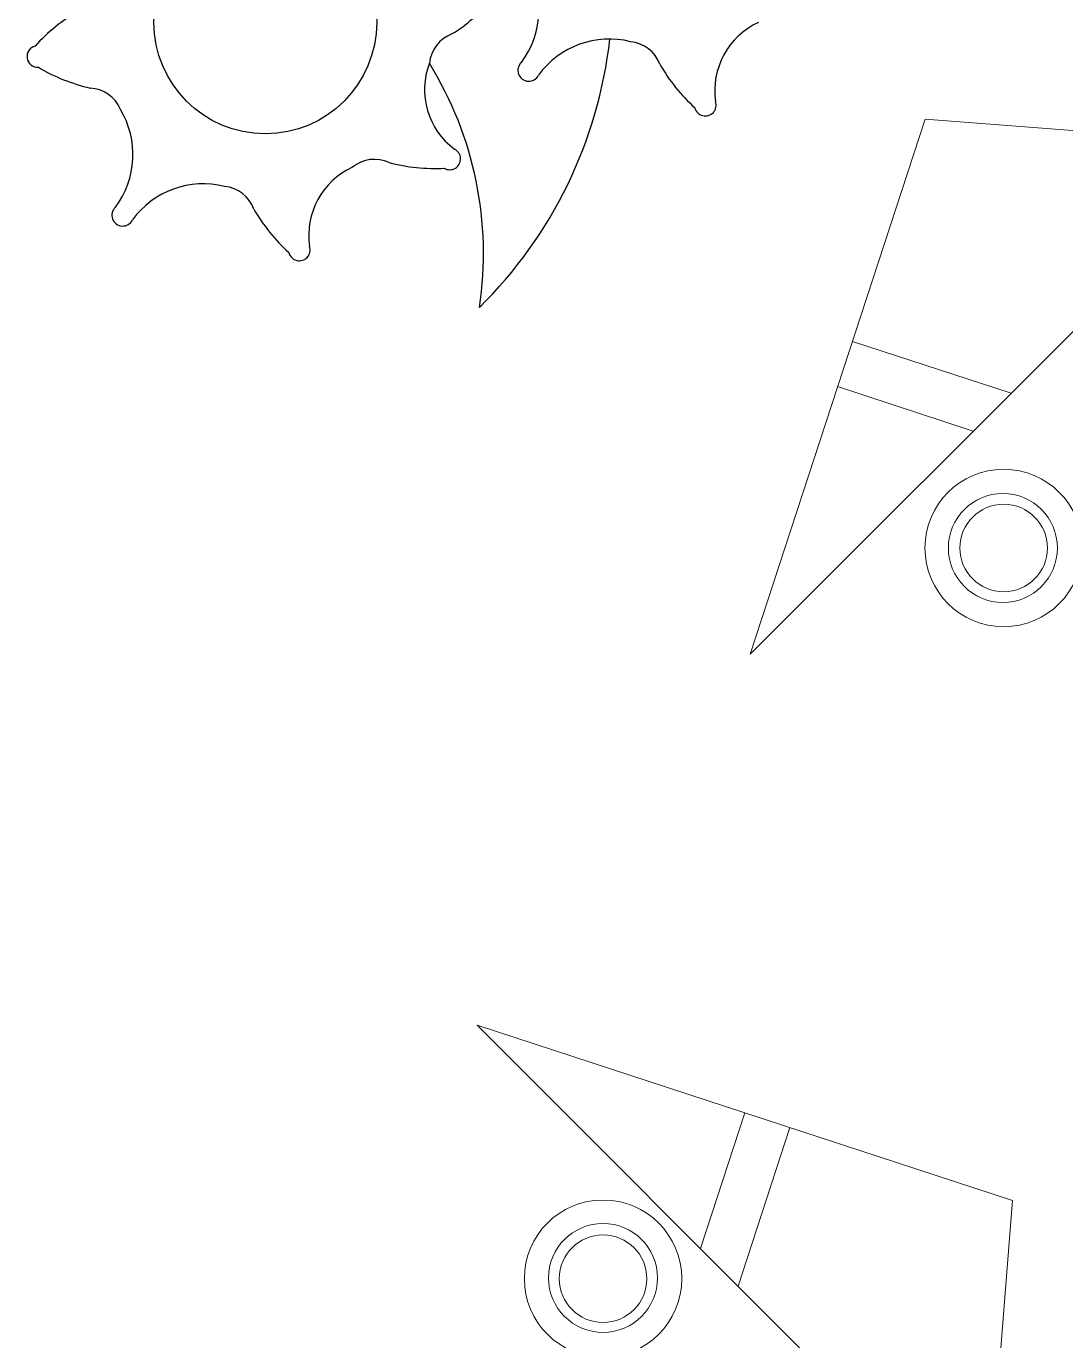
# Model space of a CAD drawing. Header units: millimetres. Extents: x 105 to 1807, y -268 to 915.
# Drawn here: x 988.7933 to 989.1535, y 435.6199 to 436.0755 of the extents above; entities that cross this region are included whole.
import ezdxf

# ---------------------------------------------------------------- set-up
doc = ezdxf.new("R2010")
doc.units = ezdxf.units.MM
doc.layers.add('MUEBLES', color=12, linetype='Continuous')

# ---------------------------------------------------------------- blocks, each defined once
blk = doc.blocks.new('nueva mesa comedor')
at = {"layer": 'MUEBLES', "color": 8, "lineweight": 0}
for p, q in [((1164.942385011564, 523.7323142484994, -0.005715000000000047), (1164.950541580857, 523.8376032559423, -0.005715000000000047)), ((1164.950541580857, 523.8376032559423, -0.005715000000000047), (1165.111012895608, 523.6771406129186, -0.005715000000000047)), ((1165.012448696613, 523.709389995798, -0.005715000000000047), (1165.028796147569, 523.7593529180377, -0.005715000000000047)), ((1165.026698953586, 523.704727430709, -0.005715000000000047), (1165.040682915777, 523.7474667921803, -0.005715000000000047)), ((1165.111012895608, 523.6771406129186, -0.005715000000000047), (1164.942385011564, 523.7323142484994, -0.005715000000000047)), ((1164.864558962786, 523.3997269531424, -0.005715000000000047), (1165.02502160581, 523.5601982678933, -0.005715000000000047)), ((1165.02502160581, 523.5601982678933, -0.005715000000000047), (1164.969847970229, 523.3915703838494, -0.005715000000000047)), ((1164.997434788019, 523.4758843258713, -0.005715000000000047), (1164.954695426548, 523.4898682880621, -0.005715000000000047)), ((1164.99277222293, 523.4616340688982, -0.005715000000000047), (1164.942809300691, 523.4779815198541, -0.005715000000000047)), ((1164.969847970229, 523.3915703838494, -0.005715000000000047), (1164.864558962786, 523.3997269531424, -0.005715000000000047))]:
    blk.add_line(p, q, dxfattribs=at)
for centre, radius in [((1165.07133543257, 523.7569937374305, -0.005715000000000047), 0.02479350540883193), ((1165.071336768612, 523.7567559146379, -0.005715000000000047), 0.01717526957193186), ((1165.07133543257, 523.7569937374305, -0.005715000000000047), 0.01379613158802715), ((1164.945133644519, 523.5267219419379, -0.005715000000000047), 0.02479350540883193), ((1164.945371467311, 523.52672327798, -0.005715000000000047), 0.01717526957193186), ((1164.945133644519, 523.5267219419379, -0.005715000000000047), 0.01379613158802715)]:
    blk.add_circle(centre, radius, dxfattribs=at)
at = {"layer": 'MUEBLES', "color": 4, "extrusion": (-0.001197068321143673, -0.000178940356629272, 0.9999992675036233)}
blk.add_circle((1165.176885926488, 523.3608684223676, -1.488394867671434), 0.035074550038848, dxfattribs=at)
for centre, radius, start, end in [((1165.208929826818, 523.3500836622475, -1.488394867671435), 0.1414998560715103, 134.6987106012744, 173.5072448290055), ((1165.22235003501, 523.4337666726966, -1.488394867671435), 0.1142051297505957, 171.4915490708059, 211.7285900475507), ((1165.16617389558, 523.4325294075726, -1.488394867671435), 0.003414860223846166, 14.38749604055593, 199.2482215711288), ((1165.131217484713, 523.391335602339, -1.488394867671435), 0.05684807765803468, 29.88594459395346, 47.69358884094052), ((1165.139575241375, 523.4279603104245, -1.488394867671434), 0.02362694775112924, 294.6398838448479, 8.38003127668291), ((1165.221812302365, 523.42158679115, -1.488394867671434), 0.003414860223846166, 312.7552584966238, 154.2482215553656), ((1165.19644009447, 523.4392716210155, -1.488394867671434), 0.02756104929775941, 255.896424009558, 323.9969517228132), ((1165.190804682694, 523.423467687125, -1.488394867671435), 0.01097963662145926, 200.2826297037066, 264.3521934105821), ((1165.246143664584, 523.402495249743, -1.488394867671434), 0.02756104929775941, 143.0065283392262, 211.1070560524885), ((1165.118786877779, 523.4038544987953, -1.488394867671435), 0.003414860223846166, 59.38749604543611, 244.2482215653752), ((1165.12353111801, 523.3510389067638, -1.488394867671434), 0.05583546358389996, 75.11666042472926, 93.08538468633428), ((1165.14246360878, 523.4149748338743, -1.488394867671434), 0.01097963662145926, 245.2826297036085, 309.3521934104785), ((1165.10332830263, 523.3820040835558, -1.488394867671434), 0.02340486203239047, 339.2360881463936, 53.33792514184283), ((1165.038273463109, 523.3869022180937, -1.488394867671435), 0.003414860223846166, 14.38749604055593, 199.2482215711288), ((1165.003317052242, 523.3457084128604, -1.488394867671434), 0.05684807765803468, 29.88594459395346, 47.69358884094052), ((1165.232678530395, 523.3924846376963, -1.488394867671434), 0.01097963662145926, 202.6512866514704, 266.720850358338), ((1165.011674808903, 523.3823331209462, -1.488394867671434), 0.02362694775112924, 294.6398838448479, 8.38003127668291), ((1165.093911869893, 523.3759596016719, -1.488394867671434), 0.003414860223846166, 312.7552584966238, 154.2482215553656), ((1165.219375878223, 523.3260869420042, -1.488394867671435), 0.05686650866168732, 59.31679346612449, 77.12154584083528), ((1165.068539661999, 523.393644431537, -1.488394867671434), 0.02756104929775941, 255.896424009558, 323.9969517228132), ((1165.062904250223, 523.3778404976464, -1.488394867671435), 0.01097963662145926, 200.2826297037066, 264.3521934105821), ((1165.118243232113, 523.3568680602648, -1.488394867671435), 0.02756104929775941, 143.0065283392262, 211.1070560524885), ((1165.11428666173, 523.3747871785744, -1.488394867671435), 0.01097963662145926, 290.2826297036632, 354.3521934105275), ((1165.24855019846, 523.3715809445873, -1.488394867671435), 0.003414860223846166, 284.3874960414586, 92.61598402052678), ((1165.207347373837, 523.4065548273493, -1.488394867671434), 0.05686650866168758, 299.8819342211552, 317.6866865958701), ((1165.143865628639, 523.3230745284519, -1.488394867671434), 0.04877852558011838, 121.8950453066066, 141.1225321905145)]:
    blk.add_arc(centre, radius, start, end, dxfattribs=at)

msp = doc.modelspace()

# ---------------------------------------------------------------- block references
at = {"layer": 'MUEBLES', "xscale": 1.100000000000023, "yscale": 1.100000000000023, "zscale": 1.100000000000023, "rotation": 180}
msp.add_blockref('nueva mesa comedor', (2270.57162453703, 1011.774053807723), dxfattribs=at)

doc.saveas('drawing.dxf')
